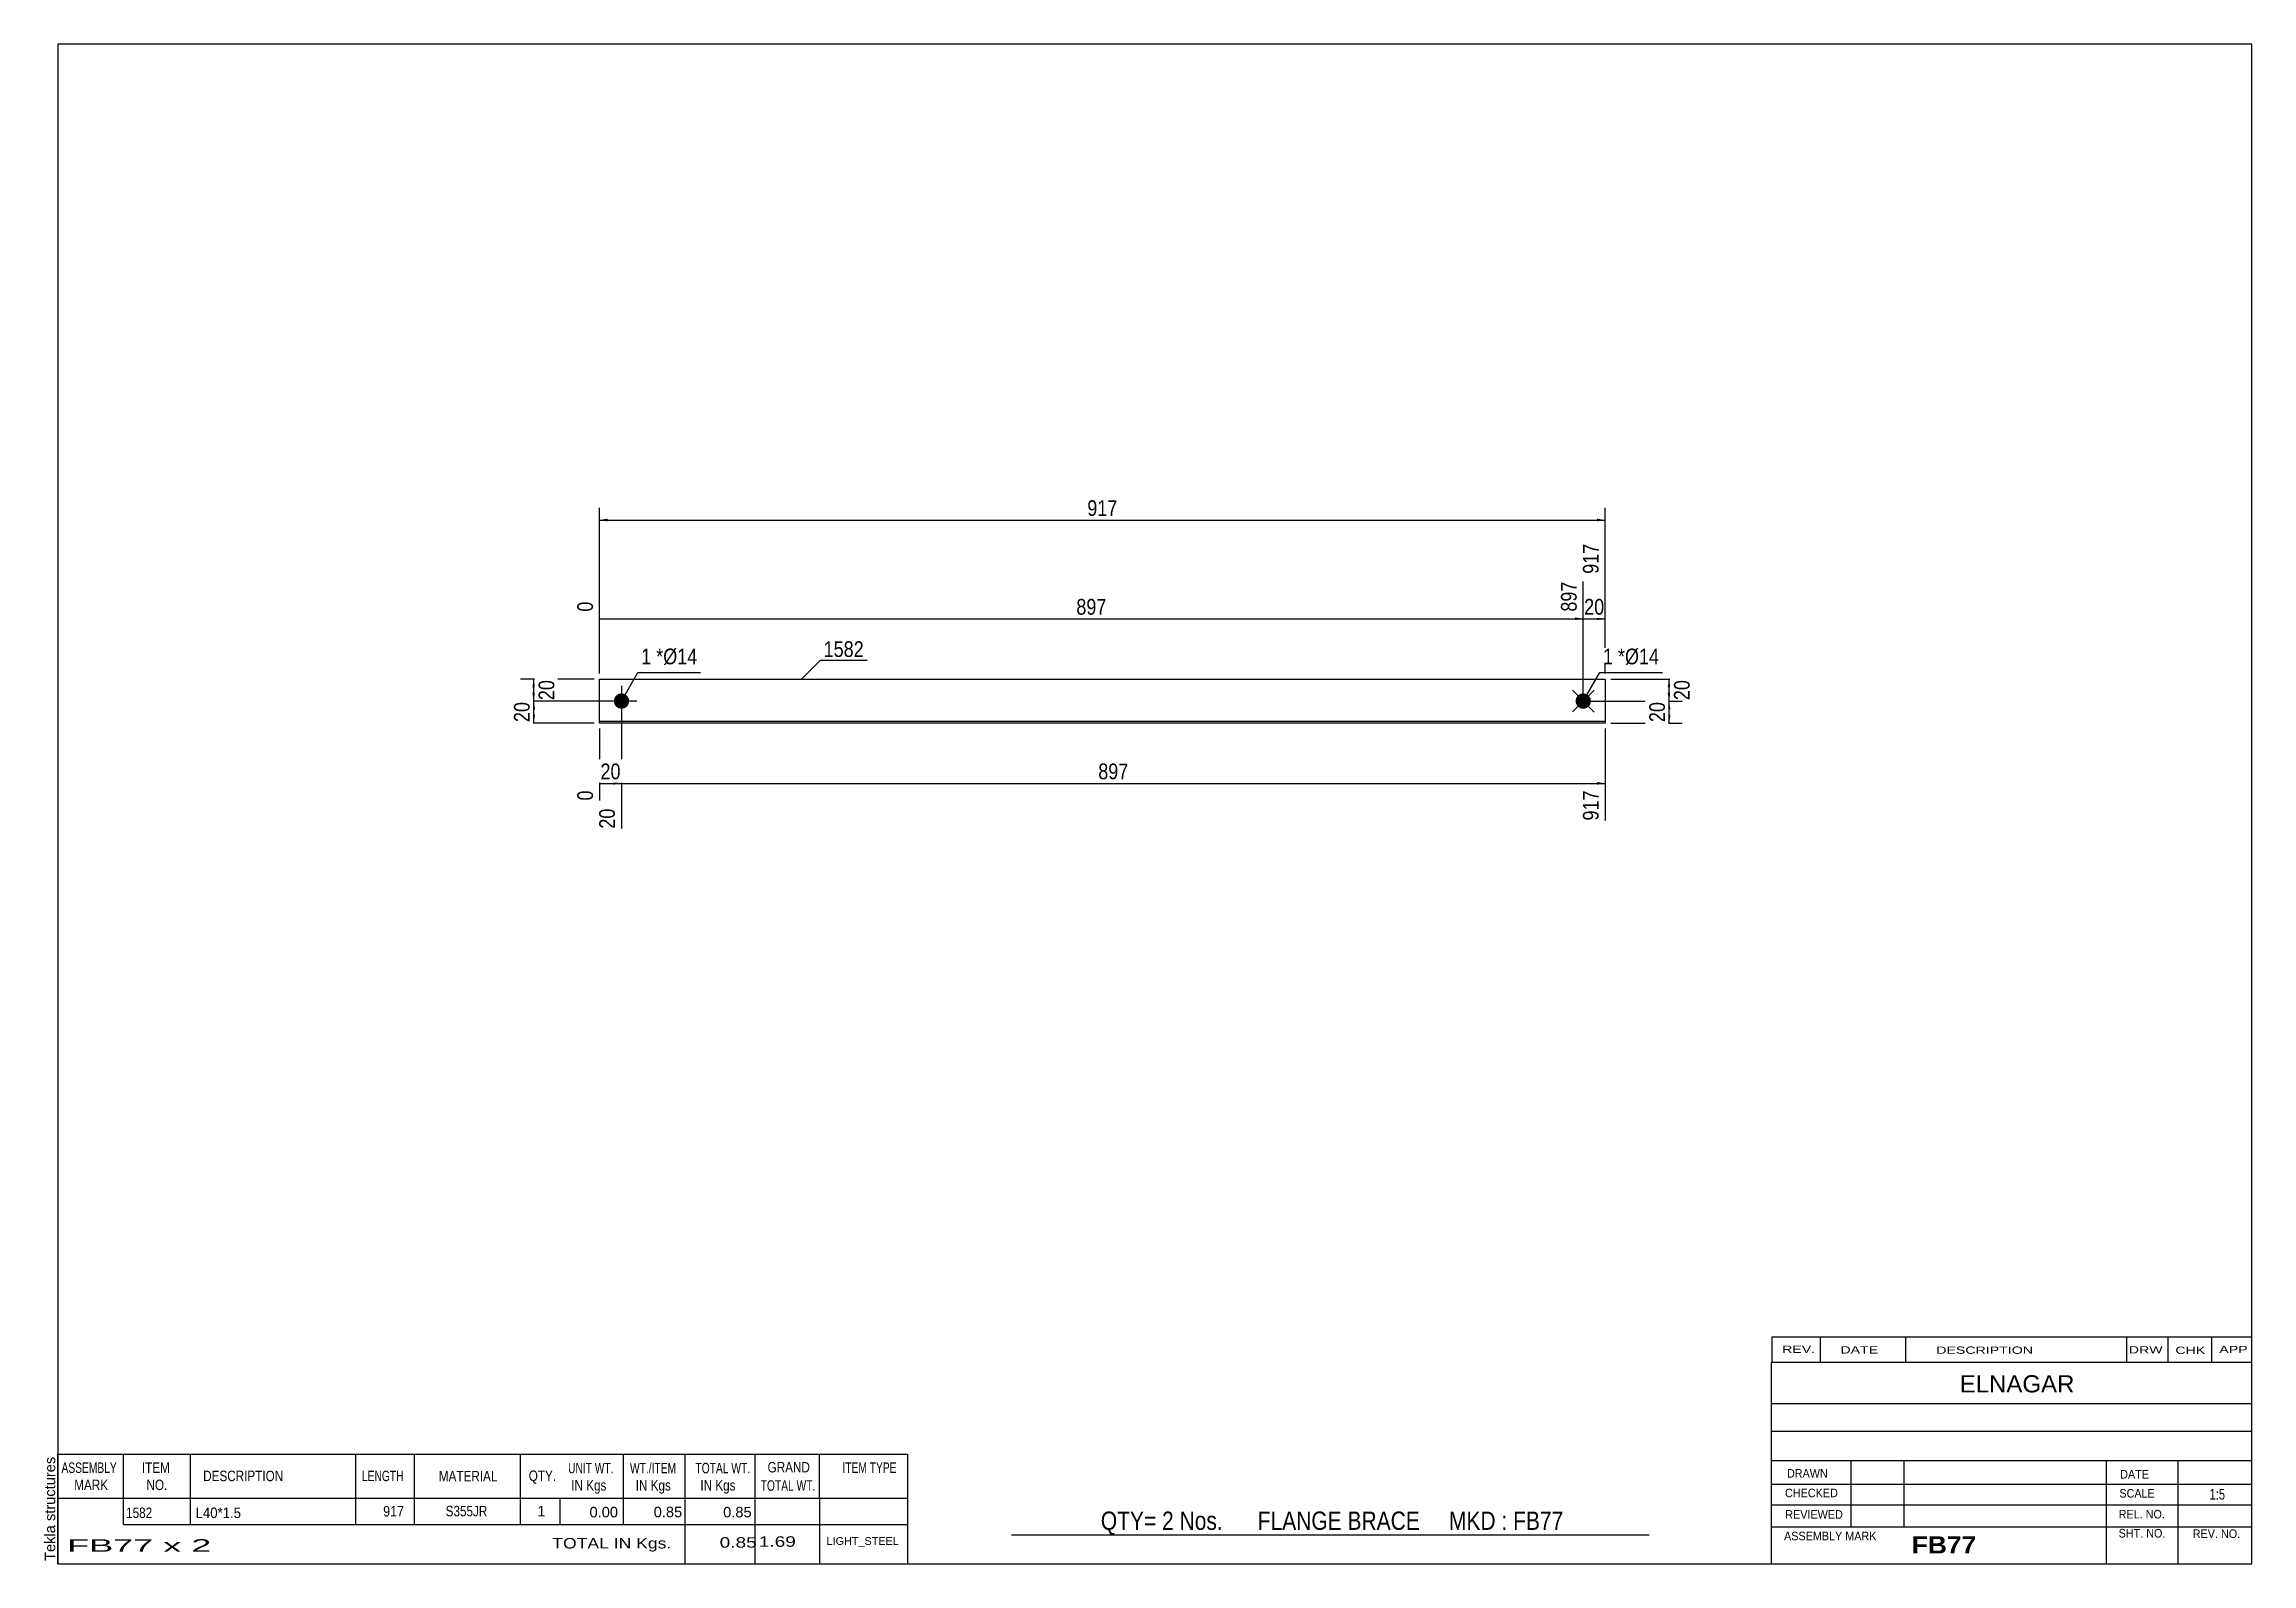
# Model space of a CAD drawing. Header units: millimetres. Extents: x -101 to 301, y -157 to 120.
import ezdxf

# ---------------------------------------------------------------- set-up
doc = ezdxf.new("R2010")
doc.units = ezdxf.units.MM
doc.styles.add('Arial', font='ARIAL.TTF', dxfattribs={"height": 0.2})
doc.styles.add('Arial Bold', font='ARIALBD.TTF', dxfattribs={"height": 0.2})
doc.styles.add('Arial Narrow', font='ARIALN.TTF', dxfattribs={"height": 0.2})

# ---------------------------------------------------------------- blocks, each defined once
blk = doc.blocks.new('Unknown-627374216-1475')
at = {"color": 5, "linetype": 'Continuous'}
for p, q in [((301.25, 119.75), (-98.75, 119.75)), ((-98.75, 119.75), (-98.75, -157.25)), ((301.25, -157.25), (301.25, 119.75)), ((-98.75, -157.25), (301.25, -157.25))]:
    blk.add_line(p, q, dxfattribs=at)
at = {"color": 174, "linetype": 'Continuous', "style": 'Arial'}
blk.add_text('Tekla structures', height=1.9102, rotation=90, dxfattribs=at).set_placement((-99.25, -156.75))
blk = doc.blocks.new('Part-627374216-1227 - 1212')
at = {"color": 2, "linetype": 'Continuous'}
for p, q in [((0, -4), (0, 4)), ((0, 4), (183.35, 4)), ((183.35, 4), (183.35, -4)), ((183.35, -3.7), (0, -3.7)), ((183.35, -4), (0, -4))]:
    blk.add_line(p, q, dxfattribs=at)
blk = doc.blocks.new('Bolt-627374216-1228 - 1212')
at = {"linetype": 'Continuous'}
blk.add_hatch(color=3, dxfattribs=at).paths.add_polyline_path([(178.35, -0.98, -1), (180.35, 0.98, -1)])
at = {"color": 3, "linetype": 'Continuous'}
for p, q in [((181.35, 1.96), (177.36, -1.96)), ((181.32, -2), (177.39, 2))]:
    blk.add_line(p, q, dxfattribs=at)
blk = doc.blocks.new('Bolt-627374216-1229 - 1212')
at = {"linetype": 'Continuous'}
blk.add_hatch(color=3, dxfattribs=at).paths.add_polyline_path([(4, -1.4, -1), (4, 1.4, -1)])
at = {"color": 3, "linetype": 'Continuous'}
for p, q in [((4, 2.8), (4, -2.8)), ((6.8, 0), (1.2, 0))]:
    blk.add_line(p, q, dxfattribs=at)
blk = doc.blocks.new('StraightDimension-627374216-1236 - 1212')
at = {"linetype": 'Continuous'}
blk.add_hatch(color=7, dxfattribs=at).paths.add_polyline_path([(181.85, 15.25), (183.35, 15), (181.85, 14.75)])
at = {"color": 7, "linetype": 'Continuous'}
for p, q in [((183.35, 5), (183.35, 28.68)), ((179.35, 1), (179.35, 21.78)), ((179.35, 15), (183.35, 15))]:
    blk.add_line(p, q, dxfattribs=at)
at = {"color": 0, "linetype": 'Continuous'}
blk.add_wipeout([(182.75, 29.28), (178.55, 29.28), (178.55, 22.6), (182.75, 22.6)], dxfattribs=at)
at = {"color": 0}
blk.add_wipeout([(183.78, 15.15), (183.78, 19.35), (178.92, 19.35), (178.92, 15.15)], dxfattribs=at)
at = {"color": 3, "linetype": 'Continuous', "style": 'Arial Narrow'}
blk.add_text('917', height=2.863, rotation=90.0002, dxfattribs=at).set_placement((182.15, 23.2))
at = {"color": 3, "style": 'Arial Narrow'}
blk.add_text('20', height=2.863, dxfattribs=at).set_placement((179.52, 15.75))
blk = doc.blocks.new('StraightDimension-627374216-1237 - 1212')
at = {"linetype": 'Continuous'}
blk.add_hatch(color=7, dxfattribs=at).paths.add_polyline_path([(177.85, 15.25), (179.35, 15), (177.85, 14.75)])
at = {"color": 7, "linetype": 'Continuous'}
for p, q in [((179.35, 1), (179.35, 21.78)), ((0, 5), (0, 18.13)), ((0, 15), (179.35, 15))]:
    blk.add_line(p, q, dxfattribs=at)
at = {"color": 0, "linetype": 'Continuous'}
for points in [[(178.75, 22.38), (174.55, 22.38), (174.55, 15.7), (178.75, 15.7)], [(-0.6, 18.73), (-4.8, 18.73), (-4.8, 15.7), (-0.6, 15.7)]]:
    blk.add_wipeout(points, dxfattribs=at)
at = {"color": 0}
blk.add_wipeout([(93.02, 15.15), (93.02, 19.35), (86.33, 19.35), (86.33, 15.15)], dxfattribs=at)
at = {"color": 3, "linetype": 'Continuous', "style": 'Arial Narrow'}
for s, height, p in [('897', 2.863, (178.15, 16.3)), ('0', 2.86, (-1.2, 16.3))]:
    blk.add_text(s, height=height, rotation=90.0002, dxfattribs=at).set_placement(p)
at = {"color": 3, "style": 'Arial Narrow'}
blk.add_text('897', height=2.863, dxfattribs=at).set_placement((86.93, 15.75))
blk = doc.blocks.new('StraightDimension-627374216-1245 - 1212')
at = {"linetype": 'Continuous'}
blk.add_hatch(color=7, dxfattribs=at).paths.add_polyline_path([(181.85, -14.75), (183.35, -15), (181.85, -15.25)])
at = {"color": 7, "linetype": 'Continuous'}
for p, q in [((4, -1), (4, -23.26)), ((183.35, -5), (183.35, -21.78)), ((4, -15), (183.35, -15))]:
    blk.add_line(p, q, dxfattribs=at)
at = {"color": 0}
blk.add_wipeout([(97.02, -14.85), (97.02, -10.65), (90.33, -10.65), (90.33, -14.85)], dxfattribs=at)
at = {"color": 0, "linetype": 'Continuous'}
blk.add_wipeout([(182.75, -15.7), (178.55, -15.7), (178.55, -22.38), (182.75, -22.38)], dxfattribs=at)
at = {"color": 3, "style": 'Arial Narrow'}
blk.add_text('897', height=2.863, dxfattribs=at).set_placement((90.93, -14.25))
at = {"color": 3, "linetype": 'Continuous', "style": 'Arial Narrow'}
blk.add_text('917', height=2.863, rotation=90.0002, dxfattribs=at).set_placement((182.15, -21.78))
blk = doc.blocks.new('StraightDimension-627374216-1246 - 1212')
at = {"linetype": 'Continuous'}
blk.add_hatch(color=7, dxfattribs=at).paths.add_polyline_path([(2.5, -14.75), (4, -15), (2.5, -15.25)])
at = {"color": 7, "linetype": 'Continuous'}
for p, q in [((4, -1), (4, -23.26)), ((0, -5), (0, -18.13)), ((0, -15), (4, -15))]:
    blk.add_line(p, q, dxfattribs=at)
at = {"color": 0}
blk.add_wipeout([(4.43, -14.85), (4.43, -10.65), (-0.43, -10.65), (-0.43, -14.85)], dxfattribs=at)
at = {"color": 0, "linetype": 'Continuous'}
blk.add_wipeout([(3.4, -19), (-0.8, -19), (-0.8, -23.86), (3.4, -23.86)], dxfattribs=at)
blk.add_wipeout([(-0.6, -15.7), (-4.8, -15.7), (-4.8, -18.73), (-0.6, -18.73)], dxfattribs=at)
at = {"color": 3, "style": 'Arial Narrow'}
blk.add_text('20', height=2.863, dxfattribs=at).set_placement((0.17, -14.25))
at = {"color": 3, "linetype": 'Continuous', "style": 'Arial Narrow'}
for s, height, p in [('0', 2.86, (-1.2, -18.13)), ('20', 2.863, (2.8, -23.26))]:
    blk.add_text(s, height=height, rotation=90.0002, dxfattribs=at).set_placement(p)
blk = doc.blocks.new('StraightDimension-627374216-1255 - 1212')
at = {"linetype": 'Continuous'}
for points in [[(1.5, 32.75), (0, 33), (1.5, 33.25)], [(181.85, 33.25), (183.35, 33), (181.85, 32.75)]]:
    blk.add_hatch(color=7, dxfattribs=at).paths.add_polyline_path(points)
at = {"color": 7, "linetype": 'Continuous'}
for p, q in [((0, 5), (0, 35.25)), ((0, 33), (183.35, 33)), ((183.35, 5), (183.35, 35.25))]:
    blk.add_line(p, q, dxfattribs=at)
at = {"color": 0}
blk.add_wipeout([(95.02, 33.15), (95.02, 37.35), (88.33, 37.35), (88.33, 33.15)], dxfattribs=at)
at = {"color": 3, "style": 'Arial Narrow'}
blk.add_text('917', height=2.863, dxfattribs=at).set_placement((88.93, 33.75))
blk = doc.blocks.new('StraightDimension-627374216-1259 - 1212')
at = {"linetype": 'Continuous'}
for points in [[(-12.25, 2.5), (-12, 4), (-11.75, 2.5)], [(-11.75, 1.5), (-12, 0), (-12.25, 1.5)]]:
    blk.add_hatch(color=7, dxfattribs=at).paths.add_polyline_path(points)
at = {"color": 7, "linetype": 'Continuous'}
for p, q in [((-1, 4), (-14.4, 4)), ((-12, 0), (-12, 4)), ((3, 0), (-14.4, 0))]:
    blk.add_line(p, q, dxfattribs=at)
at = {"color": 0}
blk.add_wipeout([(-7.65, 4.43), (-11.85, 4.43), (-11.85, -0.43), (-7.65, -0.43)], dxfattribs=at)
at = {"color": 3, "style": 'Arial Narrow'}
blk.add_text('20', height=2.863, rotation=90.0002, dxfattribs=at).set_placement((-8.25, 0.17))
blk = doc.blocks.new('StraightDimension-627374216-1260 - 1212')
at = {"linetype": 'Continuous'}
for points in [[(-12.25, -1.5), (-12, 0), (-11.75, -1.5)], [(-11.75, -2.5), (-12, -4), (-12.25, -2.5)]]:
    blk.add_hatch(color=7, dxfattribs=at).paths.add_polyline_path(points)
at = {"color": 7, "linetype": 'Continuous'}
for p, q in [((3, 0), (-14.25, 0)), ((-1, -4), (-14.25, -4)), ((-12, -4), (-12, 0))]:
    blk.add_line(p, q, dxfattribs=at)
at = {"color": 0}
blk.add_wipeout([(-12.15, 0.43), (-16.35, 0.43), (-16.35, -4.43), (-12.15, -4.43)], dxfattribs=at)
at = {"color": 3, "style": 'Arial Narrow'}
blk.add_text('20', height=2.863, rotation=90.0002, dxfattribs=at).set_placement((-12.75, -3.83))
blk = doc.blocks.new('StraightDimension-627374216-1269 - 1212')
at = {"linetype": 'Continuous'}
for points in [[(194.75, 2.5), (195, 4), (195.25, 2.5)], [(195.25, 1.5), (195, 0), (194.75, 1.5)]]:
    blk.add_hatch(color=7, dxfattribs=at).paths.add_polyline_path(points)
at = {"color": 7, "linetype": 'Continuous'}
for p, q in [((184.35, 4), (197.25, 4)), ((195, 0), (195, 4)), ((180.35, 0), (197.25, 0))]:
    blk.add_line(p, q, dxfattribs=at)
at = {"color": 0}
blk.add_wipeout([(199.35, 4.43), (195.15, 4.43), (195.15, -0.43), (199.35, -0.43)], dxfattribs=at)
at = {"color": 3, "style": 'Arial Narrow'}
blk.add_text('20', height=2.863, rotation=90.0002, dxfattribs=at).set_placement((198.75, 0.17))
blk = doc.blocks.new('StraightDimension-627374216-1270 - 1212')
at = {"linetype": 'Continuous'}
for points in [[(194.75, -1.5), (195, 0), (195.25, -1.5)], [(195.25, -2.5), (195, -4), (194.75, -2.5)]]:
    blk.add_hatch(color=7, dxfattribs=at).paths.add_polyline_path(points)
at = {"color": 7, "linetype": 'Continuous'}
for p, q in [((180.35, 0), (197.4, 0)), ((184.35, -4), (197.4, -4)), ((195, -4), (195, 0))]:
    blk.add_line(p, q, dxfattribs=at)
at = {"color": 0}
blk.add_wipeout([(194.85, 0.43), (190.65, 0.43), (190.65, -4.43), (194.85, -4.43)], dxfattribs=at)
at = {"color": 3, "style": 'Arial Narrow'}
blk.add_text('20', height=2.863, rotation=90.0002, dxfattribs=at).set_placement((194.25, -3.83))
blk = doc.blocks.new('CBS_CALLOFF-627374216-1499')
at = {"color": 7, "linetype": 'Continuous'}
blk.add_line((75.13, -151.98), (191.36, -152), dxfattribs=at)
at = {"color": 3, "linetype": 'Continuous', "style": 'Arial Narrow'}
blk.add_text('QTY= 2 Nos.      FLANGE BRACE     MKD : FB77', height=3.3405, dxfattribs=at).set_placement((91.39, -151.09))
blk = doc.blocks.new('CBS_BOM-627374216-1498')
at = {"color": 7, "linetype": 'Continuous'}
for p, q in [((-98.78, -145.28), (-98.78, -137.28)), ((-98.78, -137.28), (56.14, -137.28)), ((-86.78, -145.28), (-86.78, -137.28)), ((-74.59, -145.28), (-74.59, -137.28)), ((-44.43, -145.28), (-44.43, -137.28)), ((-33.75, -145.28), (-33.75, -137.28)), ((-14.43, -145.28), (-14.43, -137.28)), ((4.37, -145.28), (4.37, -137.28)), ((15.58, -145.28), (15.58, -137.28)), ((28.37, -145.28), (28.37, -137.28)), ((40.12, -145.28), (40.12, -137.28)), ((56.14, -137.29), (56.14, -145.27)), ((-98.78, -145.28), (56.14, -145.28)), ((-98.78, -150.08), (-98.78, -145.28)), ((-86.78, -150.08), (-86.78, -145.28)), ((-74.59, -150.08), (-74.59, -145.28)), ((-44.43, -150.08), (-44.43, -145.28)), ((-33.75, -150.08), (-33.75, -145.28)), ((-14.43, -150.08), (-14.43, -145.28)), ((-7.17, -150.08), (-7.17, -145.28)), ((4.37, -150.08), (4.37, -145.28)), ((15.58, -150.08), (15.58, -145.28)), ((28.37, -150.08), (28.37, -145.28)), ((40.14, -150.08), (40.14, -145.28)), ((56.14, -145.28), (56.14, -150.08)), ((-98.78, -157.28), (-98.78, -150.1)), ((-86.78, -150.08), (56.14, -150.08)), ((15.58, -157.28), (15.58, -150.1)), ((28.37, -157.28), (28.37, -150.1)), ((40.18, -157.28), (40.18, -150.1)), ((56.14, -150.08), (56.14, -157.28)), ((-98.78, -157.28), (56.14, -157.28))]:
    blk.add_line(p, q, dxfattribs=at)
at = {"color": 3, "linetype": 'Continuous', "style": 'Arial'}
for s, height, width, p in [('ASSEMBLY', 1.91, 0.7, (-98.1, -140.71)), ('ITEM', 1.91, 0.8, (-83.45, -140.71)), ('DESCRIPTION', 1.9102, 0.8, (-72.27, -142.21)), ('LENGTH', 1.91, 0.7, (-43.32, -142.21)), ('MATERIAL', 1.91, 0.8, (-29.3, -142.26)), ('QTY.', 1.91, 0.8, (-12.91, -142.18)), ('UNIT WT.', 1.91, 0.7, (-5.74, -140.78)), ('WT./ITEM', 1.91, 0.7, (5.55, -140.78)), ('TOTAL WT.', 1.91, 0.7, (17.49, -140.78)), ('GRAND', 1.91, 0.8, (30.64, -140.62)), ('ITEM TYPE', 1.91, 0.7, (44.28, -140.7)), ('MARK', 1.91, 0.8, (-95.78, -143.84)), ('NO.', 1.91, 0.8, (-82.6, -143.84)), ('IN Kgs', 1.91, 0.8, (-5.16, -143.92)), ('IN Kgs', 1.91, 0.8, (6.59, -143.92)), ('IN Kgs', 1.91, 0.8, (18.38, -143.92)), ('TOTAL WT.', 1.91, 0.7, (29.38, -143.96))]:
    blk.add_text(s, height=height, dxfattribs=dict(at, width=width)).set_placement(p)
at = {"color": 7, "linetype": 'Continuous', "style": 'Arial'}
for s, width, p in [('1582', 0.8, (-86.32, -148.93)), ('L40*1.5', 0.9, (-73.65, -148.93)), ('917', 0.85, (-39.45, -148.65)), ('S355JR', 0.8, (-28.06, -148.62))]:
    blk.add_text(s, height=1.91, dxfattribs=dict(at, width=width)).set_placement(p)
for s, p in [('1', (-11.34, -148.62)), ('0.00', (-1.83, -148.81)), ('0.85', (9.87, -148.78)), ('0.85', (22.54, -148.81))]:
    blk.add_text(s, height=1.91, dxfattribs=at).set_placement(p)
at = {"color": 6, "linetype": 'Continuous', "style": 'Arial'}
for s, height, width, p in [('FB77 x 2', 2.292, 2.05, (-97.06, -155.09)), ('TOTAL IN Kgs.', 1.9102, 1.2, (-8.62, -154.48)), ('0.85', 1.91, 1.3, (21.9, -154.33)), ('1.69', 1.91, 1.3, (29.04, -154.17))]:
    blk.add_text(s, height=height, dxfattribs=dict(at, width=width)).set_placement(p)
blk.add_text('LIGHT_STEEL', height=1.4135, dxfattribs=at).set_placement((41.39, -153.83))
blk = doc.blocks.new('CBS_NAME_BLOG-627374216-1500')
at = {"color": 7, "linetype": 'Continuous'}
for p, q in [((213.66, -120.5), (301.18, -120.5)), ((213.66, -157.21), (213.66, -120.5)), ((213.66, -128.04), (301.18, -128.04)), ((213.73, -133.09), (301.25, -133.09)), ((213.66, -138.46), (301.18, -138.46)), ((228.18, -150.57), (228.18, -138.47)), ((237.87, -150.54), (237.87, -138.47)), ((274.78, -157.21), (274.78, -138.48)), ((287.83, -157.21), (287.83, -138.47)), ((213.67, -142.76), (301.25, -142.74)), ((213.66, -146.51), (301.18, -146.51)), ((213.66, -150.55), (301.18, -150.55)), ((213.66, -157.25), (301.25, -157.25))]:
    blk.add_line(p, q, dxfattribs=at)
at = {"color": 3, "linetype": 'Continuous', "style": 'Arial'}
blk.add_text('ELNAGAR', height=3.133, dxfattribs=at).set_placement((247.98, -126.03))
at = {"color": 3, "linetype": 'Continuous'}
for s, height, style, width, p in [('DRAWN', 1.566, 'Arial', 0.9, (216.49, -141.57)), ('DATE', 1.566, 'Arial', 0.9, (277.25, -141.73)), ('CHECKED', 1.566, 'Arial', 0.9, (216.14, -145.14)), ('SCALE', 1.566, 'Arial', 0.9, (277.1, -145.21)), ('1:5', 1.957, 'Arial Narrow', 0.9, (293.55, -145.57)), ('REVIEWED', 1.566, 'Arial', 0.9, (216.18, -149.06)), ('REL. NO.', 1.566, 'Arial', 0.9, (276.96, -149.01)), ('ASSEMBLY MARK', 1.5663, 'Arial', 0.9, (215.96, -152.99)), ('FB77', 3.131, 'Arial Bold', 1.1, (239.24, -155.39)), ('SHT. NO.', 1.566, 'Arial', 0.9, (276.96, -152.48)), ('REV. NO.', 1.566, 'Arial', 0.9, (290.48, -152.57))]:
    blk.add_text(s, height=height, dxfattribs=dict(at, style=style, width=width)).set_placement(p)
blk = doc.blocks.new('CBS_REVISION-627374216-1501')
at = {"color": 7, "linetype": 'Continuous'}
for p, q in [((213.74, -115.87), (301.24, -115.87)), ((213.74, -115.87), (213.74, -120.5)), ((222.54, -115.87), (222.54, -120.5)), ((238.13, -115.87), (238.13, -120.44)), ((278.39, -115.87), (278.39, -120.5)), ((285.93, -115.87), (285.93, -120.5)), ((293.88, -115.87), (293.88, -120.5)), ((213.74, -120.5), (301.24, -120.5))]:
    blk.add_line(p, q, dxfattribs=at)
at = {"color": 7, "style": 'Arial Narrow', "width": 1.7}
for s, height, p in [('REV.', 1.326, (215.6, -118.82)), ('DATE', 1.326, (226.23, -118.94)), ('DESCRIPTION', 1.3257, (243.71, -118.99)), ('DRW', 1.326, (278.82, -118.93)), ('CHK', 1.326, (287.31, -119.02)), ('APP', 1.326, (295.31, -118.87))]:
    blk.add_text(s, height=height, dxfattribs=at).set_placement(p)
blk = doc.blocks.new('Mark-627374216-1280 - 1212')
at = {"color": 0}
blk.add_wipeout([(9.43, 6.7), (9.43, 9.7), (7.6, 9.7), (7.6, 6.7)], dxfattribs=at)
blk.add_wipeout([(9.43, 6.7), (9.43, 9.7), (7.6, 9.7), (7.6, 6.7)], dxfattribs=at)
at = {"color": 7, "linetype": 'Continuous'}
blk.add_line((4, 0), (7, 5.2), dxfattribs=at)
at = {"color": 0}
blk.add_wipeout([(11.61, 6.7), (11.61, 9.7), (10.33, 9.7), (10.33, 6.7)], dxfattribs=at)
blk.add_wipeout([(11.61, 6.7), (11.61, 9.7), (10.33, 9.7), (10.33, 6.7)], dxfattribs=at)
at = {"color": 3, "style": 'Arial Narrow'}
blk.add_text('1', height=2.86, dxfattribs=at).set_placement((7.6, 6.7))
at = {"color": 0}
blk.add_wipeout([(17.82, 6.7), (17.82, 9.7), (11.61, 9.7), (11.61, 6.7)], dxfattribs=at)
blk.add_wipeout([(17.82, 6.7), (17.82, 9.7), (11.61, 9.7), (11.61, 6.7)], dxfattribs=at)
at = {"color": 7, "linetype": 'Continuous'}
blk.add_line((7, 5.2), (18.42, 5.2), dxfattribs=at)
at = {"color": 3, "style": 'Arial Narrow'}
for s, height, p in [('*', 2.86, (10.33, 6.7)), ('Ø14', 2.863, (11.61, 6.7))]:
    blk.add_text(s, height=height, dxfattribs=at).set_placement(p)
blk = doc.blocks.new('Mark-627374216-1279 - 1212')
at = {"color": 0}
blk.add_wipeout([(184.78, 6.7), (184.78, 9.7), (182.95, 9.7), (182.95, 6.7)], dxfattribs=at)
blk.add_wipeout([(184.78, 6.7), (184.78, 9.7), (182.95, 9.7), (182.95, 6.7)], dxfattribs=at)
at = {"color": 7, "linetype": 'Continuous'}
blk.add_line((179.35, 0), (182.35, 5.2), dxfattribs=at)
at = {"color": 0}
blk.add_wipeout([(186.96, 6.7), (186.96, 9.7), (185.68, 9.7), (185.68, 6.7)], dxfattribs=at)
blk.add_wipeout([(186.96, 6.7), (186.96, 9.7), (185.68, 9.7), (185.68, 6.7)], dxfattribs=at)
at = {"color": 3, "style": 'Arial Narrow'}
blk.add_text('1', height=2.86, dxfattribs=at).set_placement((182.95, 6.7))
at = {"color": 0}
blk.add_wipeout([(193.17, 6.7), (193.17, 9.7), (186.96, 9.7), (186.96, 6.7)], dxfattribs=at)
blk.add_wipeout([(193.17, 6.7), (193.17, 9.7), (186.96, 9.7), (186.96, 6.7)], dxfattribs=at)
at = {"color": 7, "linetype": 'Continuous'}
blk.add_line((182.35, 5.2), (193.77, 5.2), dxfattribs=at)
at = {"color": 3, "style": 'Arial Narrow'}
for s, height, p in [('*', 2.86, (185.68, 6.7)), ('Ø14', 2.863, (186.96, 6.7))]:
    blk.add_text(s, height=height, dxfattribs=at).set_placement(p)
blk = doc.blocks.new('Mark-627374216-1276 - 1212')
at = {"color": 0}
blk.add_wipeout([(48.18, 8.04), (48.18, 11.04), (40.86, 11.04), (40.86, 8.04)], dxfattribs=at)
blk.add_wipeout([(48.18, 8.04), (48.18, 11.04), (40.86, 11.04), (40.86, 8.04)], dxfattribs=at)
at = {"color": 7, "linetype": 'Continuous'}
for p, q in [((36.73, 3.9), (40.26, 7.44)), ((40.26, 7.44), (48.78, 7.44))]:
    blk.add_line(p, q, dxfattribs=at)
at = {"color": 3, "style": 'Arial Narrow'}
blk.add_text('1582', height=2.863, dxfattribs=at).set_placement((40.86, 8.04))

msp = doc.modelspace()

# ---------------------------------------------------------------- block references
for name in ['Unknown-627374216-1475', 'Part-627374216-1227 - 1212', 'Bolt-627374216-1229 - 1212', 'Bolt-627374216-1228 - 1212', 'CBS_REVISION-627374216-1501', 'CBS_NAME_BLOG-627374216-1500', 'CBS_BOM-627374216-1498', 'CBS_CALLOFF-627374216-1499']:
    msp.add_blockref(name, (0, 0))

# ---------------------------------------------------------------- next in the draw order: block references
msp.add_blockref('StraightDimension-627374216-1236 - 1212', (0, 0))

# ---------------------------------------------------------------- next in the draw order: block references
msp.add_blockref('StraightDimension-627374216-1237 - 1212', (0, 0))

# ---------------------------------------------------------------- next in the draw order: block references
for name in ['StraightDimension-627374216-1255 - 1212', 'StraightDimension-627374216-1245 - 1212']:
    msp.add_blockref(name, (0, 0))

# ---------------------------------------------------------------- next in the draw order: block references
for name in ['Mark-627374216-1276 - 1212', 'StraightDimension-627374216-1269 - 1212', 'StraightDimension-627374216-1246 - 1212']:
    msp.add_blockref(name, (0, 0))

# ---------------------------------------------------------------- next in the draw order: block references
for name in ['StraightDimension-627374216-1259 - 1212', 'StraightDimension-627374216-1270 - 1212']:
    msp.add_blockref(name, (0, 0))

# ---------------------------------------------------------------- next in the draw order: block references
for name in ['Mark-627374216-1279 - 1212', 'StraightDimension-627374216-1260 - 1212']:
    msp.add_blockref(name, (0, 0))

# ---------------------------------------------------------------- next in the draw order: block references
msp.add_blockref('Mark-627374216-1280 - 1212', (0, 0))

doc.saveas('drawing.dxf')
